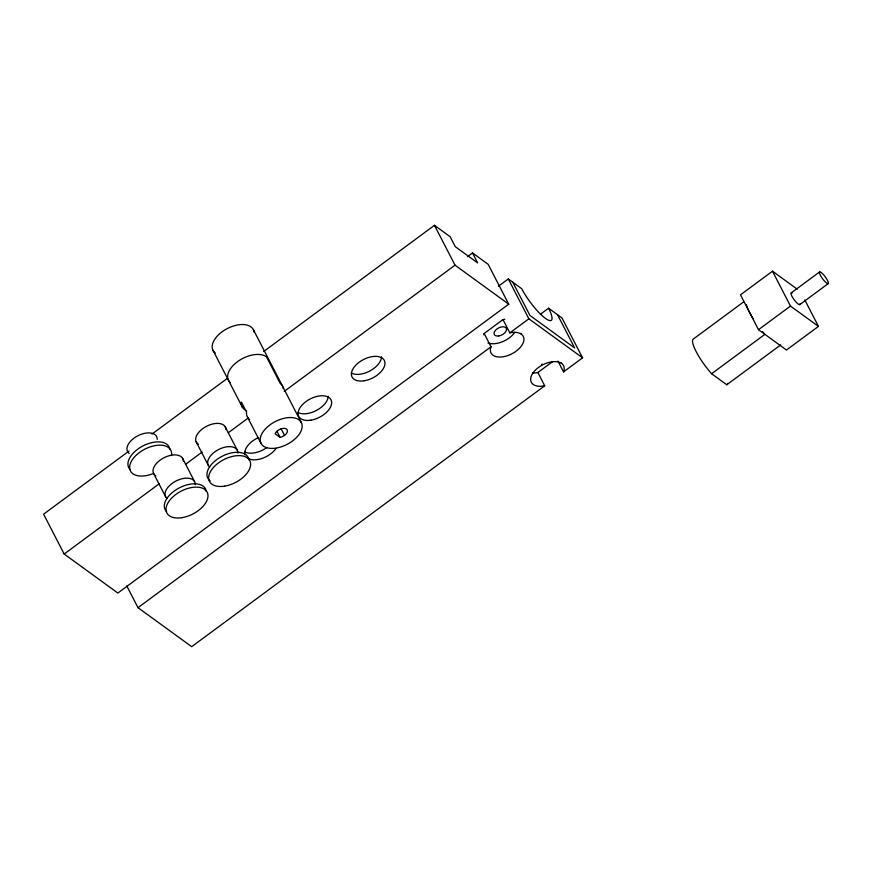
<?xml version="1.0" encoding="UTF-8"?>
<svg xmlns="http://www.w3.org/2000/svg" width="872" height="872" viewBox="0 0 872 872"><rect width="100%" height="100%" fill="white"/><g stroke="black" fill="none" stroke-linecap="round" stroke-linejoin="round"><path stroke-width="1.31" d="M129.001 451.064L43.6 514.175L64.168 554.025L117.862 593.047L508.725 304.186L488.157 264.325L472.493 252.945L467.425 256.695M151.99 434.071L227.538 378.241M263.66 351.536L434.463 225.314L450.126 236.694L455.271 246.656L477.638 262.908L472.493 252.945M64.168 554.025L159.423 483.633M185.703 464.22L202.119 452.078M228.399 432.665L248.106 418.091M284.239 391.397L455.031 265.175L508.725 304.186M498.435 286.245L508.289 278.953L521.718 288.708A27.217 6.148 53.5 0 0 545.425 318.389A27.217 6.148 53.5 0 0 548.564 308.219L561.982 317.975L582.561 357.825L563.53 371.886A18.138 10.279 -27.3 0 0 551.486 361.88A18.138 10.279 -27.3 0 0 530.972 377.042A18.138 10.279 -27.3 0 0 544.728 385.784L191.698 646.686L138.005 607.675L126.778 585.929M483.753 334.826A18.138 10.279 -27.3 0 1 484.178 333.486L502.981 319.588A18.138 10.279 -27.3 0 1 504.812 319.261M138.005 607.675L491.034 346.773A18.138 10.279 -27.3 0 0 503.09 356.779A18.138 10.279 -27.3 0 0 523.603 341.617A18.138 10.279 -27.3 0 0 509.837 332.875L502.981 319.588M509.837 332.875L528.868 318.814L582.561 357.825M540.564 314.127L548.564 308.219M532.607 373.02A18.138 10.279 -27.3 0 0 537.871 372.497L552.499 361.695M797.226 289.166L772.483 271.192L740.502 294.823L758.498 329.703L786.468 350.021L818.448 326.39L804.791 299.924M743.565 301.93L693.6 338.859A28.351 6.398 53.5 0 0 711.596 373.739L726.779 384.759L780.069 345.377A28.351 6.398 53.5 0 0 780.702 344.832M791.209 292.916L819.636 271.911M758.498 329.703L790.479 306.061L818.448 326.39M799.722 304.655L828.149 283.651A7.259 1.635 53.5 0 0 823.059 274.211A7.259 1.635 53.5 0 0 820.465 275.476A7.259 1.635 53.5 0 0 828.149 283.651M711.596 373.739L764.897 334.347A28.351 6.398 53.5 0 1 762.619 331.698M280.119 437.417L275.116 433.787A6.802 3.859 -27.3 0 1 282.681 428.446A6.802 3.859 -27.3 0 1 287.335 431.836A6.802 3.859 -27.3 0 1 280.119 437.417L277.002 431.378M772.483 271.192L790.479 306.061M557.513 314.716L574.659 347.939L529.914 315.424L512.769 282.212M561.208 362.621L561.633 363.461M557.96 361.095L563.53 371.886M508.289 278.953L528.868 318.814M520.933 333.366L521.358 334.194M537.871 372.497L544.728 385.784M434.463 225.314L455.031 265.175M484.178 333.486L491.034 346.773M253.381 329.681L301.331 422.593A22.672 12.84 -27.3 0 1 276.173 448.066A22.672 12.84 -27.3 0 1 266.015 428.272A22.672 12.84 -27.3 0 1 301.331 422.593M281.1 428.773L284.523 435.411M242.34 407.17L212.964 350.272M247.485 417.132L261.011 443.358M225.216 426.822L237.228 450.083M196.145 441.788L208.364 465.452M182.586 458.334L194.587 481.595M153.505 473.3L165.724 496.964M166.966 498.457A16.35 9.265 -27.3 0 1 176.493 480.755A16.35 9.265 -27.3 0 1 195.284 484.647M155.805 475.807A16.35 9.265 -27.3 0 1 163.5 458.007A16.35 9.265 -27.3 0 1 183.294 461.07M166.596 511.592A22.672 12.84 -27.3 0 1 179.523 487.764A22.672 12.84 -27.3 0 1 206.217 491.318M283.247 388.574A22.672 12.84 -27.3 0 0 280.174 383.375L266.461 356.801A22.672 12.84 -27.3 0 0 237.914 361.379A22.672 12.84 -27.3 0 0 230.317 382.59M246.645 410.734A22.672 12.84 -27.3 0 1 241.391 402.068L246.536 412.031A22.672 12.84 -27.3 0 0 249.686 419.53M215.319 353.04A22.672 12.84 -27.3 0 1 226.666 328.886A22.672 12.84 -27.3 0 1 254.101 332.156M209.607 466.945A16.35 9.265 -27.3 0 1 219.134 449.243A16.35 9.265 -27.3 0 1 237.925 453.135M198.445 444.295A16.35 9.265 -27.3 0 1 206.141 426.495A16.35 9.265 -27.3 0 1 225.935 429.558M210.174 480.864A22.672 12.84 -27.3 0 1 221.27 456.732A22.672 12.84 -27.3 0 1 248.858 459.806M152.415 473.867A22.672 12.84 -27.3 0 1 129.645 467.632A22.672 12.84 -27.3 0 1 151.717 446.41A22.672 12.84 -27.3 0 1 171.479 455.555M130.222 469.648A22.672 12.84 -27.3 0 1 143.15 445.821A22.672 12.84 -27.3 0 1 169.844 449.363M129.176 453.429A16.35 9.265 -27.3 0 1 138.125 435.629A16.35 9.265 -27.3 0 1 157.2 439.39M799.962 303.87A7.259 1.635 53.5 0 1 794.011 299.565A7.259 1.635 53.5 0 1 792.114 293.09M753.19 318.683A28.351 6.398 53.5 0 1 746.367 304.731M727.739 383.298A28.351 6.398 53.5 0 1 726.779 384.759M381.544 356.833A18.138 10.279 -27.3 0 1 369.99 370.916A18.138 10.279 -27.3 0 1 351.394 373.107M328.243 396.226A18.138 10.279 -27.3 0 1 316.689 410.309A18.138 10.279 -27.3 0 1 298.093 412.5M276.053 448.437A18.138 10.279 -27.3 0 1 248.226 458.53M245.065 454.857A18.138 10.279 -27.3 0 1 258.494 437.581M267.094 447.347A18.138 10.279 -27.3 0 1 244.792 451.892M542.319 364.104A6.802 3.859 -27.3 0 1 541.719 364.387M514.774 332.363A18.138 10.279 -27.3 0 1 487.949 342.925M182.008 517.652A22.672 12.84 -27.3 0 0 207.165 492.179A22.672 12.84 -27.3 0 0 171.849 497.858A22.672 12.84 -27.3 0 0 182.008 517.652M224.649 486.14A22.672 12.84 -27.3 0 0 249.806 460.667A22.672 12.84 -27.3 0 0 214.49 466.346A22.672 12.84 -27.3 0 0 224.649 486.14M364.18 380.781A18.138 10.279 -27.3 0 0 384.301 360.398A18.138 10.279 -27.3 0 0 356.048 364.943A18.138 10.279 -27.3 0 0 364.18 380.781M310.879 420.173A18.138 10.279 -27.3 0 0 331 399.79A18.138 10.279 -27.3 0 0 302.748 404.336A18.138 10.279 -27.3 0 0 310.879 420.173M498.795 335.938A6.802 3.859 -27.3 0 0 506.338 328.297A6.802 3.859 -27.3 0 0 495.743 329.998A6.802 3.859 -27.3 0 0 498.795 335.938"/></g></svg>
